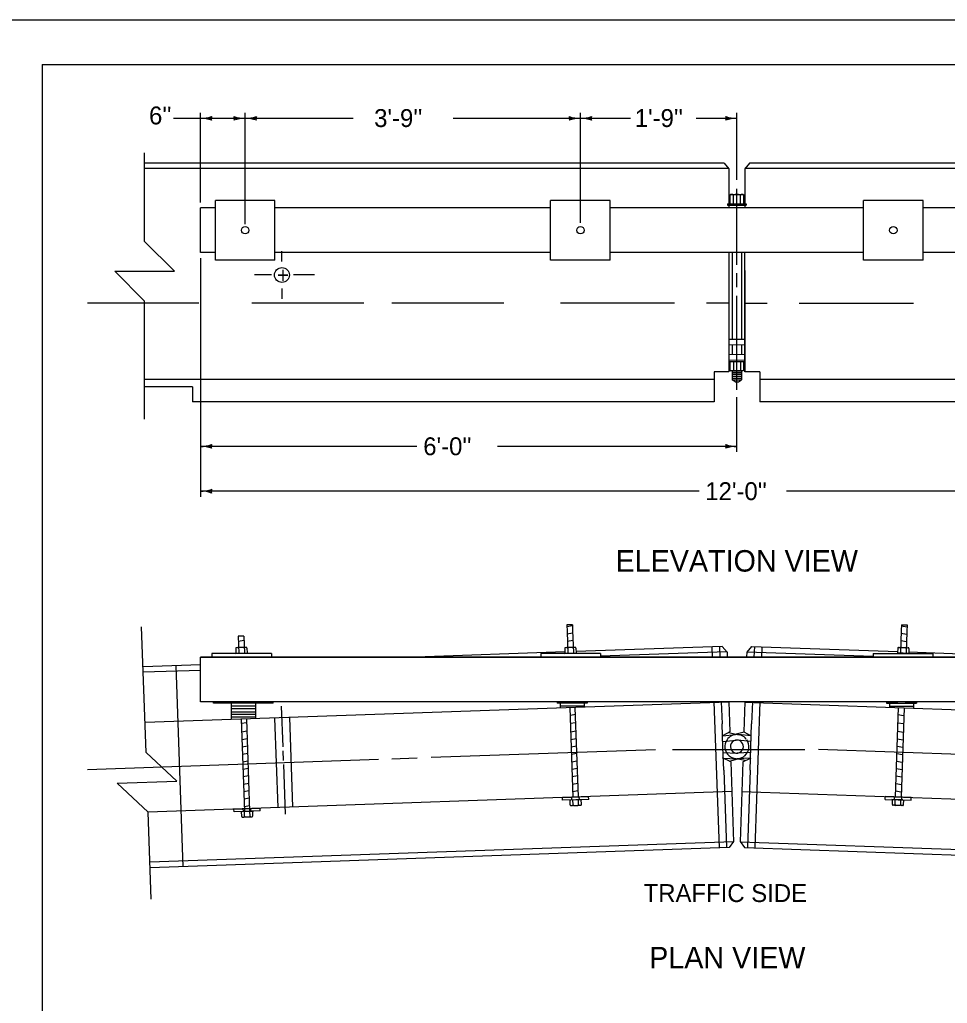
# Model space of a CAD drawing. Extents: x 997.6 to 1036.7, y 998.9 to 1022.7.
# Drawn here: x 1006.75 to 1017.12, y 1011 to 1022 of the extents above; entities that cross this region are included whole.
import ezdxf

# ---------------------------------------------------------------- set-up
doc = ezdxf.new("R2010")
doc.units = 0
for name, color, linetype in [('Level 1', 7, 'Continuous'), ('Level 10', 7, 'Continuous'), ('Level 14', 7, 'Continuous')]:
    doc.layers.add(name, color=color, linetype=linetype)

msp = doc.modelspace()

# ---------------------------------------------------------------- linework, layer by layer
at = {"layer": 'Level 1'}
for p, q in [((1008.77, 1019.958), (1008.77, 1020.958)), ((1009.27, 1019.715), (1009.27, 1020.958)), ((1013.02, 1019.728), (1013.02, 1020.958)), ((1014.77, 1020.208), (1014.77, 1020.958)), ((1008.77, 1020.896), (1008.47, 1020.896)), ((1009.27, 1020.896), (1008.77, 1020.896)), ((1010.479, 1020.896), (1009.27, 1020.896)), ((1013.02, 1020.896), (1011.597, 1020.896)), ((1013.581, 1020.896), (1013.02, 1020.896)), ((1014.77, 1020.896), (1014.315, 1020.896)), ((1014.629, 1020.396), (1008.144, 1020.396)), ((1014.629, 1020.396), (1014.681, 1020.331)), ((1014.911, 1020.396), (1014.859, 1020.331)), ((1021.52, 1020.396), (1014.911, 1020.396)), ((1014.681, 1020.337), (1008.144, 1020.337)), ((1014.681, 1020.331), (1014.681, 1019.896)), ((1021.52, 1020.337), (1014.859, 1020.337)), ((1014.859, 1020.331), (1014.859, 1019.896)), ((1014.692, 1020.04), (1014.703, 1020.046)), ((1014.692, 1020.04), (1014.692, 1019.979)), ((1014.703, 1020.046), (1014.838, 1020.046)), ((1014.731, 1019.979), (1014.731, 1020.04)), ((1014.77, 1019.261), (1014.77, 1020.11)), ((1014.809, 1019.979), (1014.809, 1020.04)), ((1014.848, 1020.04), (1014.838, 1020.046)), ((1014.848, 1019.979), (1014.848, 1020.04)), ((1008.937, 1019.312), (1008.937, 1019.979)), ((1009.603, 1019.979), (1008.937, 1019.979)), ((1009.603, 1019.312), (1009.603, 1019.979)), ((1012.687, 1019.312), (1012.687, 1019.979)), ((1013.353, 1019.979), (1012.687, 1019.979)), ((1013.353, 1019.312), (1013.353, 1019.979)), ((1014.666, 1019.942), (1014.874, 1019.942)), ((1014.666, 1019.942), (1014.666, 1019.928)), ((1014.666, 1019.928), (1014.874, 1019.928)), ((1014.692, 1019.979), (1014.692, 1019.942)), ((1014.731, 1019.942), (1014.731, 1019.979)), ((1014.809, 1019.942), (1014.809, 1019.979)), ((1014.848, 1019.942), (1014.848, 1019.979)), ((1014.874, 1019.942), (1014.874, 1019.928)), ((1016.187, 1019.312), (1016.187, 1019.979)), ((1016.853, 1019.979), (1016.187, 1019.979)), ((1016.853, 1019.312), (1016.853, 1019.979)), ((1008.77, 1019.396), (1008.77, 1019.896)), ((1008.937, 1019.896), (1008.77, 1019.896)), ((1012.687, 1019.896), (1009.603, 1019.896)), ((1016.187, 1019.896), (1013.353, 1019.896)), ((1019.937, 1019.896), (1016.853, 1019.896)), ((1008.937, 1019.396), (1008.77, 1019.396)), ((1012.687, 1019.396), (1009.603, 1019.396)), ((1009.681, 1019.297), (1009.681, 1019.411)), ((1016.187, 1019.396), (1013.353, 1019.396)), ((1014.681, 1019.396), (1014.681, 1018.062)), ((1014.718, 1019.396), (1014.718, 1018.428)), ((1014.822, 1019.396), (1014.822, 1018.429)), ((1014.859, 1018.062), (1014.859, 1019.396)), ((1019.937, 1019.396), (1016.853, 1019.396)), ((1008.77, 1019.333), (1008.77, 1016.667)), ((1009.603, 1019.312), (1008.937, 1019.312)), ((1013.353, 1019.312), (1012.687, 1019.312)), ((1016.853, 1019.312), (1016.187, 1019.312)), ((1009.565, 1019.146), (1009.374, 1019.146)), ((1010.047, 1019.146), (1009.809, 1019.146)), ((1014.77, 1019.01), (1014.77, 1019.167)), ((1014.859, 1019.197), (1014.859, 1018.062)), ((1009.681, 1018.995), (1009.681, 1018.88)), ((1008.75, 1018.831), (1007.506, 1018.831)), ((1010.597, 1018.831), (1009.345, 1018.831)), ((1012.162, 1018.831), (1010.91, 1018.831)), ((1014.072, 1018.831), (1012.796, 1018.831)), ((1014.681, 1018.831), (1014.432, 1018.831)), ((1014.681, 1018.877), (1014.68, 1018.877)), ((1014.77, 1017.862), (1014.77, 1018.914)), ((1014.859, 1018.877), (1014.86, 1018.877)), ((1014.859, 1018.831), (1015.108, 1018.831)), ((1015.468, 1018.831), (1016.745, 1018.831)), ((1014.681, 1018.427), (1014.859, 1018.43)), ((1014.681, 1018.365), (1014.859, 1018.368)), ((1014.718, 1018.365), (1014.718, 1018.258)), ((1014.822, 1018.367), (1014.822, 1018.26)), ((1014.679, 1018.179), (1014.861, 1018.179)), ((1014.681, 1018.257), (1014.859, 1018.26)), ((1014.681, 1018.195), (1014.859, 1018.198)), ((1014.692, 1018.179), (1014.692, 1018.081)), ((1014.731, 1018.179), (1014.731, 1018.081)), ((1014.809, 1018.179), (1014.809, 1018.081)), ((1014.848, 1018.081), (1014.848, 1018.179)), ((1014.515, 1018.062), (1014.515, 1017.729)), ((1014.681, 1018.062), (1014.515, 1018.062)), ((1014.692, 1018.081), (1014.703, 1018.075)), ((1014.838, 1018.075), (1014.703, 1018.075)), ((1014.718, 1018.075), (1014.822, 1018.075)), ((1014.718, 1018.075), (1014.718, 1017.973)), ((1014.718, 1018.057), (1014.822, 1018.057)), ((1014.822, 1018.075), (1014.822, 1017.973)), ((1014.848, 1018.081), (1014.838, 1018.075)), ((1015.026, 1018.062), (1014.859, 1018.062)), ((1015.026, 1018.062), (1015.026, 1017.729)), ((1014.515, 1017.979), (1008.144, 1017.979)), ((1014.718, 1018.036), (1014.822, 1018.036)), ((1014.718, 1018.015), (1014.822, 1018.015)), ((1014.718, 1017.994), (1014.822, 1017.994)), ((1014.752, 1017.952), (1014.718, 1017.973)), ((1014.718, 1017.973), (1014.822, 1017.973)), ((1014.752, 1017.952), (1014.788, 1017.952)), ((1014.788, 1017.952), (1014.822, 1017.973)), ((1021.52, 1017.979), (1015.026, 1017.979)), ((1008.682, 1017.896), (1008.144, 1017.896)), ((1008.682, 1017.896), (1008.682, 1017.729)), ((1014.515, 1017.729), (1008.682, 1017.729)), ((1014.77, 1017.167), (1014.77, 1017.779)), ((1020.859, 1017.729), (1015.026, 1017.729)), ((1011.189, 1017.229), (1008.77, 1017.229)), ((1014.77, 1017.229), (1012.094, 1017.229)), ((1014.349, 1016.729), (1008.77, 1016.729)), ((1020.77, 1016.729), (1015.326, 1016.729)), ((1012.93, 1015.235), (1012.867, 1015.233)), ((1012.867, 1015.233), (1012.87, 1015.162)), ((1012.93, 1015.224), (1012.868, 1015.213)), ((1012.93, 1015.224), (1012.868, 1015.213)), ((1012.93, 1015.235), (1012.932, 1015.173)), ((1016.61, 1015.235), (1016.608, 1015.173)), ((1016.61, 1015.235), (1016.673, 1015.233)), ((1016.61, 1015.224), (1016.672, 1015.213)), ((1016.61, 1015.224), (1016.672, 1015.213)), ((1016.673, 1015.233), (1016.67, 1015.162)), ((1009.255, 1015.11), (1009.192, 1015.108)), ((1009.192, 1015.108), (1009.199, 1014.915)), ((1009.255, 1015.11), (1009.261, 1014.92)), ((1012.87, 1015.162), (1012.878, 1014.915)), ((1012.933, 1015.141), (1012.871, 1015.13)), ((1012.933, 1015.141), (1012.871, 1015.13)), ((1012.932, 1015.173), (1012.941, 1014.92)), ((1016.608, 1015.173), (1016.599, 1014.92)), ((1016.607, 1015.141), (1016.669, 1015.13)), ((1016.607, 1015.141), (1016.669, 1015.13)), ((1016.67, 1015.162), (1016.662, 1014.915)), ((1009.165, 1014.971), (1009.167, 1014.916)), ((1009.188, 1014.98), (1009.173, 1014.979)), ((1009.274, 1014.983), (1009.181, 1014.979)), ((1009.256, 1015.058), (1009.195, 1015.047)), ((1009.256, 1015.058), (1009.195, 1015.047)), ((1009.251, 1014.982), (1009.204, 1014.98)), ((1009.282, 1014.983), (1009.267, 1014.983)), ((1009.29, 1014.975), (1009.292, 1014.921)), ((1012.845, 1014.971), (1012.847, 1014.916)), ((1012.868, 1014.98), (1012.853, 1014.979)), ((1012.954, 1014.983), (1012.86, 1014.979)), ((1012.936, 1015.058), (1012.874, 1015.047)), ((1012.936, 1015.058), (1012.874, 1015.047)), ((1012.93, 1014.982), (1012.884, 1014.98)), ((1012.961, 1014.983), (1012.946, 1014.983)), ((1012.97, 1014.975), (1012.972, 1014.921)), ((1014.606, 1014.993), (1012.971, 1014.936)), ((1014.491, 1014.989), (1014.495, 1014.873)), ((1014.575, 1014.992), (1014.579, 1014.873)), ((1014.606, 1014.993), (1014.66, 1014.931)), ((1014.934, 1014.993), (1014.88, 1014.931)), ((1014.934, 1014.993), (1016.569, 1014.936)), ((1014.966, 1014.992), (1014.961, 1014.873)), ((1015.049, 1014.989), (1015.045, 1014.873)), ((1016.57, 1014.975), (1016.568, 1014.921)), ((1016.579, 1014.983), (1016.594, 1014.983)), ((1016.586, 1014.983), (1016.68, 1014.979)), ((1016.604, 1015.058), (1016.666, 1015.047)), ((1016.604, 1015.058), (1016.666, 1015.047)), ((1016.61, 1014.982), (1016.656, 1014.98)), ((1016.672, 1014.98), (1016.688, 1014.979)), ((1016.695, 1014.971), (1016.693, 1014.916)), ((1020.77, 1014.873), (1008.77, 1014.873)), ((1008.77, 1014.373), (1008.77, 1014.873)), ((1008.898, 1014.915), (1008.898, 1014.873)), ((1009.564, 1014.915), (1008.898, 1014.915)), ((1009.189, 1014.873), (1008.898, 1014.873)), ((1009.167, 1014.916), (1009.292, 1014.921)), ((1009.294, 1014.915), (1009.169, 1014.915)), ((1009.564, 1014.873), (1009.273, 1014.873)), ((1009.564, 1014.915), (1009.564, 1014.873)), ((1012.846, 1014.932), (1011.179, 1014.873)), ((1012.577, 1014.915), (1012.577, 1014.873)), ((1013.244, 1014.915), (1012.577, 1014.915)), ((1012.869, 1014.873), (1012.577, 1014.873)), ((1012.847, 1014.916), (1012.972, 1014.921)), ((1012.973, 1014.915), (1012.848, 1014.915)), ((1013.244, 1014.873), (1012.952, 1014.873)), ((1014.658, 1014.933), (1013.244, 1014.883)), ((1013.244, 1014.915), (1013.244, 1014.873)), ((1014.66, 1014.933), (1014.662, 1014.873)), ((1014.88, 1014.933), (1014.878, 1014.873)), ((1014.882, 1014.933), (1016.296, 1014.883)), ((1016.296, 1014.915), (1016.296, 1014.873)), ((1016.296, 1014.915), (1016.963, 1014.915)), ((1016.296, 1014.873), (1016.588, 1014.873)), ((1016.567, 1014.915), (1016.692, 1014.915)), ((1016.693, 1014.916), (1016.568, 1014.921)), ((1016.671, 1014.873), (1016.963, 1014.873)), ((1016.694, 1014.932), (1018.361, 1014.873)), ((1016.963, 1014.915), (1016.963, 1014.873)), ((1008.77, 1014.789), (1008.128, 1014.766)), ((1008.495, 1014.779), (1008.574, 1012.531)), ((1008.77, 1014.726), (1008.13, 1014.704)), ((1014.68, 1014.371), (1008.15, 1014.142)), ((1020.77, 1014.373), (1008.77, 1014.373)), ((1008.915, 1014.358), (1008.915, 1014.373)), ((1009.582, 1014.358), (1008.915, 1014.358)), ((1009.207, 1014.373), (1009.082, 1014.373)), ((1009.113, 1014.358), (1009.113, 1014.264)), ((1009.384, 1014.326), (1009.113, 1014.326)), ((1009.415, 1014.373), (1009.29, 1014.373)), ((1009.384, 1014.358), (1009.384, 1014.264)), ((1009.582, 1014.358), (1009.582, 1014.373)), ((1009.694, 1013.87), (1009.678, 1014.327)), ((1012.761, 1014.373), (1012.761, 1014.358)), ((1012.886, 1014.373), (1012.761, 1014.373)), ((1013.095, 1014.358), (1012.761, 1014.358)), ((1012.793, 1014.358), (1012.793, 1014.304)), ((1013.063, 1014.326), (1012.793, 1014.326)), ((1012.9, 1014.308), (1012.935, 1013.309)), ((1012.997, 1013.311), (1012.962, 1014.31)), ((1013.095, 1014.373), (1012.97, 1014.373)), ((1013.063, 1014.358), (1013.063, 1014.314)), ((1013.095, 1014.373), (1013.095, 1014.358)), ((1014.513, 1014.373), (1014.57, 1012.741)), ((1014.596, 1014.373), (1014.605, 1014.127)), ((1014.68, 1014.373), (1014.691, 1014.037)), ((1014.86, 1014.373), (1014.849, 1014.037)), ((1014.86, 1014.371), (1021.519, 1014.137)), ((1014.944, 1014.373), (1014.935, 1014.127)), ((1015.027, 1014.373), (1014.97, 1012.741)), ((1016.445, 1014.373), (1016.445, 1014.358)), ((1016.445, 1014.373), (1016.57, 1014.373)), ((1016.445, 1014.358), (1016.779, 1014.358)), ((1016.477, 1014.358), (1016.477, 1014.314)), ((1016.477, 1014.326), (1016.747, 1014.326)), ((1016.543, 1013.311), (1016.578, 1014.31)), ((1016.641, 1014.308), (1016.606, 1013.309)), ((1016.654, 1014.373), (1016.779, 1014.373)), ((1016.747, 1014.358), (1016.747, 1014.304)), ((1016.779, 1014.373), (1016.779, 1014.358)), ((1009.384, 1014.295), (1009.113, 1014.295)), ((1009.113, 1014.264), (1009.384, 1014.264)), ((1009.113, 1014.264), (1009.113, 1014.176)), ((1009.384, 1014.233), (1009.113, 1014.233)), ((1009.384, 1014.201), (1009.113, 1014.201)), ((1009.384, 1014.264), (1009.384, 1014.185)), ((1009.766, 1014.198), (1009.801, 1013.199)), ((1012.968, 1014.231), (1012.906, 1014.22)), ((1016.572, 1014.231), (1016.634, 1014.22)), ((1009.225, 1014.18), (1009.261, 1013.149)), ((1009.289, 1014.141), (1009.227, 1014.13)), ((1009.323, 1013.151), (1009.287, 1014.182)), ((1009.599, 1014.193), (1009.634, 1013.193)), ((1012.968, 1014.141), (1012.906, 1014.13)), ((1014.614, 1013.868), (1014.605, 1014.127)), ((1014.926, 1013.868), (1014.935, 1014.127)), ((1016.572, 1014.141), (1016.634, 1014.13)), ((1009.292, 1014.045), (1009.23, 1014.034)), ((1012.971, 1014.045), (1012.909, 1014.034)), ((1014.691, 1014.037), (1014.61, 1013.993)), ((1014.61, 1013.993), (1014.756, 1014.008)), ((1014.61, 1013.993), (1014.61, 1013.993)), ((1014.678, 1014.03), (1014.797, 1014.006)), ((1014.851, 1014.036), (1014.734, 1014.004)), ((1014.93, 1013.993), (1014.784, 1014.008)), ((1014.849, 1014.038), (1014.93, 1013.993)), ((1014.849, 1014.037), (1014.931, 1013.993)), ((1014.93, 1013.993), (1014.93, 1013.993)), ((1014.931, 1013.993), (1014.931, 1013.993)), ((1016.569, 1014.045), (1016.631, 1014.034)), ((1009.295, 1013.962), (1009.233, 1013.951)), ((1009.298, 1013.879), (1009.236, 1013.868)), ((1012.974, 1013.962), (1012.912, 1013.951)), ((1012.977, 1013.879), (1012.915, 1013.868)), ((1014.612, 1013.93), (1014.763, 1013.946)), ((1014.623, 1013.609), (1014.614, 1013.868)), ((1014.928, 1013.931), (1014.777, 1013.946)), ((1014.917, 1013.609), (1014.926, 1013.868)), ((1016.563, 1013.879), (1016.625, 1013.868)), ((1016.566, 1013.962), (1016.628, 1013.951)), ((1009.301, 1013.795), (1009.239, 1013.784)), ((1009.699, 1013.719), (1009.696, 1013.826)), ((1011.35, 1013.754), (1013.858, 1013.841)), ((1012.98, 1013.795), (1012.918, 1013.784)), ((1014.049, 1013.841), (1015.53, 1013.841)), ((1014.616, 1013.806), (1014.768, 1013.801)), ((1014.924, 1013.806), (1014.773, 1013.801)), ((1018.19, 1013.754), (1015.682, 1013.841)), ((1016.56, 1013.795), (1016.622, 1013.784)), ((1007.506, 1013.619), (1010.761, 1013.733)), ((1009.304, 1013.712), (1009.242, 1013.701)), ((1009.72, 1013.12), (1009.701, 1013.675)), ((1010.91, 1013.738), (1011.193, 1013.748)), ((1012.983, 1013.712), (1012.921, 1013.701)), ((1014.703, 1013.704), (1014.609, 1013.747)), ((1014.618, 1013.743), (1014.766, 1013.738)), ((1014.689, 1013.711), (1014.806, 1013.743)), ((1014.703, 1013.704), (1014.734, 1012.809)), ((1014.862, 1013.717), (1014.743, 1013.741)), ((1014.922, 1013.743), (1014.775, 1013.738)), ((1014.837, 1013.704), (1014.806, 1012.809)), ((1014.837, 1013.704), (1014.931, 1013.747)), ((1014.837, 1013.704), (1014.922, 1013.743)), ((1016.557, 1013.712), (1016.619, 1013.701)), ((1009.307, 1013.629), (1009.245, 1013.618)), ((1009.309, 1013.546), (1009.248, 1013.535)), ((1012.986, 1013.629), (1012.924, 1013.618)), ((1012.989, 1013.546), (1012.927, 1013.535)), ((1014.623, 1013.609), (1014.653, 1012.744)), ((1014.917, 1013.609), (1014.887, 1012.744)), ((1016.551, 1013.546), (1016.613, 1013.535)), ((1016.554, 1013.629), (1016.616, 1013.618)), ((1009.312, 1013.462), (1009.25, 1013.451)), ((1012.992, 1013.462), (1012.93, 1013.451)), ((1016.548, 1013.462), (1016.61, 1013.451)), ((1014.715, 1013.371), (1008.185, 1013.142)), ((1009.315, 1013.379), (1009.253, 1013.368)), ((1012.82, 1013.305), (1013.112, 1013.315)), ((1012.995, 1013.379), (1012.933, 1013.368)), ((1013.113, 1013.284), (1013.112, 1013.315)), ((1014.825, 1013.371), (1021.485, 1013.138)), ((1016.427, 1013.284), (1016.429, 1013.315)), ((1016.72, 1013.305), (1016.429, 1013.315)), ((1016.545, 1013.379), (1016.607, 1013.368)), ((1009.318, 1013.296), (1009.256, 1013.285)), ((1009.321, 1013.212), (1009.259, 1013.201)), ((1012.821, 1013.274), (1012.82, 1013.305)), ((1013.113, 1013.284), (1012.821, 1013.274)), ((1012.906, 1013.222), (1012.904, 1013.277)), ((1012.912, 1013.277), (1013.037, 1013.281)), ((1012.915, 1013.214), (1012.93, 1013.215)), ((1012.922, 1013.215), (1013.016, 1013.218)), ((1012.925, 1013.277), (1012.924, 1013.308)), ((1012.938, 1013.223), (1012.936, 1013.278)), ((1012.946, 1013.215), (1012.992, 1013.217)), ((1013, 1013.225), (1012.998, 1013.28)), ((1013.009, 1013.28), (1013.007, 1013.311)), ((1013.008, 1013.218), (1013.024, 1013.218)), ((1013.031, 1013.226), (1013.029, 1013.281)), ((1016.427, 1013.284), (1016.719, 1013.274)), ((1016.628, 1013.277), (1016.503, 1013.281)), ((1016.509, 1013.226), (1016.511, 1013.281)), ((1016.532, 1013.218), (1016.517, 1013.218)), ((1016.618, 1013.215), (1016.524, 1013.218)), ((1016.532, 1013.28), (1016.533, 1013.311)), ((1016.54, 1013.225), (1016.542, 1013.28)), ((1016.594, 1013.215), (1016.548, 1013.217)), ((1016.603, 1013.223), (1016.604, 1013.278)), ((1016.625, 1013.214), (1016.61, 1013.215)), ((1016.615, 1013.277), (1016.616, 1013.308)), ((1016.634, 1013.222), (1016.636, 1013.277)), ((1016.719, 1013.274), (1016.72, 1013.305)), ((1009.145, 1013.176), (1009.437, 1013.186)), ((1009.146, 1013.145), (1009.145, 1013.176)), ((1009.438, 1013.155), (1009.146, 1013.145)), ((1009.231, 1013.093), (1009.23, 1013.148)), ((1009.238, 1013.148), (1009.363, 1013.152)), ((1009.25, 1013.149), (1009.249, 1013.18)), ((1009.263, 1013.094), (1009.261, 1013.149)), ((1009.325, 1013.097), (1009.323, 1013.151)), ((1009.334, 1013.151), (1009.333, 1013.183)), ((1009.356, 1013.098), (1009.354, 1013.152)), ((1009.438, 1013.155), (1009.437, 1013.186)), ((1009.24, 1013.086), (1009.255, 1013.086)), ((1009.247, 1013.086), (1009.341, 1013.089)), ((1009.271, 1013.087), (1009.317, 1013.088)), ((1009.333, 1013.089), (1009.349, 1013.089)), ((1014.733, 1012.809), (1008.204, 1012.58)), ((1014.734, 1012.811), (1014.685, 1012.745)), ((1014.806, 1012.811), (1014.856, 1012.745)), ((1014.807, 1012.809), (1021.466, 1012.576)), ((1014.685, 1012.745), (1008.207, 1012.518)), ((1014.856, 1012.745), (1021.464, 1012.513))]:
    msp.add_line(p, q, dxfattribs=at)
for points in [[(1008.144, 1017.533), (1008.144, 1018.854), (1007.811, 1019.187), (1008.478, 1019.187), (1008.144, 1019.521), (1008.144, 1020.511)], [(1008.219, 1012.167), (1008.185, 1013.142), (1007.84, 1013.464), (1008.506, 1013.487), (1008.161, 1013.809), (1008.112, 1015.213)]]:
    msp.add_lwpolyline(points, dxfattribs=at)
msp.add_lwpolyline([(1008.77, 1014.873), (1020.77, 1014.873), (1020.77, 1014.373), (1008.77, 1014.373)], close=True, dxfattribs=at)
for centre, radius in [((1009.27, 1019.646), 0.0415), ((1013.02, 1019.646), 0.0415), ((1016.52, 1019.646), 0.0415), ((1009.681, 1019.146), 0.0833)]:
    msp.add_circle(centre, radius, dxfattribs=at)
for centre, radius, start, end in [((1008.77, 1021.287), 0.391, 270, 288.6688), ((1008.919, 1020.896), 0.0313, 138.7746, 220.8913), ((1009.121, 1020.896), 0.0313, 318.7746, 40.8913), ((1009.27, 1021.287), 0.391, 251.3472, 269.9939), ((1009.27, 1021.287), 0.391, 270, 288.6688), ((1009.419, 1020.896), 0.0313, 138.7746, 220.8913), ((1012.871, 1020.896), 0.0313, 318.7746, 40.8913), ((1013.02, 1021.287), 0.391, 251.3472, 269.9939), ((1013.02, 1021.287), 0.391, 270, 288.6688), ((1013.169, 1020.896), 0.0313, 138.7746, 220.8913), ((1014.621, 1020.896), 0.0313, 318.7746, 40.8913), ((1014.77, 1021.287), 0.391, 251.3472, 269.9939), ((1008.77, 1020.505), 0.391, 71.3472, 89.9939), ((1008.77, 1021.287), 0.391, 269.9878, 270), ((1009.27, 1020.505), 0.391, 90, 108.6688), ((1009.27, 1020.505), 0.391, 89.9878, 90), ((1009.27, 1020.505), 0.391, 71.3472, 89.9939), ((1009.27, 1021.287), 0.391, 269.9878, 270), ((1013.02, 1020.505), 0.391, 90, 108.6688), ((1013.02, 1020.505), 0.391, 71.3472, 89.9939), ((1013.02, 1021.287), 0.391, 269.9878, 270), ((1013.02, 1020.505), 0.391, 89.9878, 90), ((1014.77, 1020.505), 0.391, 90, 108.6688), ((1014.77, 1020.505), 0.391, 89.9878, 90), ((1014.712, 1020.012), 0.0338, 54.7465, 125.26), ((1014.77, 1019.911), 0.135, 73.2171, 106.8017), ((1014.829, 1020.012), 0.0338, 54.7465, 125.26), ((1014.712, 1018.109), 0.0338, 234.7465, 305.26), ((1014.77, 1018.21), 0.135, 253.2171, 286.8017), ((1014.829, 1018.109), 0.0338, 234.7465, 305.26), ((1008.77, 1017.62), 0.391, 270, 288.6688), ((1008.77, 1016.838), 0.391, 71.3472, 89.9939), ((1008.77, 1017.62), 0.391, 269.9878, 270), ((1008.919, 1017.229), 0.0313, 138.7746, 220.8913), ((1014.621, 1017.229), 0.0313, 318.7746, 40.8913), ((1014.77, 1017.62), 0.391, 251.3472, 269.9939), ((1014.77, 1016.838), 0.391, 90, 108.6688), ((1014.77, 1016.838), 0.391, 89.9878, 90), ((1008.77, 1017.12), 0.391, 270, 288.6688), ((1008.77, 1016.338), 0.391, 71.3472, 89.9939), ((1008.77, 1017.12), 0.391, 269.9878, 270), ((1008.919, 1016.729), 0.0313, 138.7746, 220.8913), ((1009.173, 1014.971), 0.008, 92.0058, 182.0058), ((1009.189, 1014.972), 0.008, 2.0058, 92.0058), ((1009.205, 1014.972), 0.008, 92.0058, 182.0058), ((1009.251, 1014.974), 0.008, 2.0058, 2.0058), ((1009.251, 1014.974), 0.008, 2.0058, 92.0058), ((1009.267, 1014.975), 0.008, 92.0058, 182.0058), ((1009.282, 1014.975), 0.008, 2.0058, 92.0058), ((1012.853, 1014.971), 0.008, 92.0058, 182.0058), ((1012.868, 1014.972), 0.008, 2.0058, 92.0058), ((1012.884, 1014.972), 0.008, 92.0058, 182.0058), ((1012.931, 1014.974), 0.008, 2.0058, 2.0058), ((1012.931, 1014.974), 0.008, 2.0058, 92.0058), ((1012.947, 1014.975), 0.008, 92.0058, 182.0058), ((1012.962, 1014.975), 0.008, 2.0058, 92.0058), ((1016.578, 1014.975), 0.008, 87.9942, 177.9942), ((1016.594, 1014.975), 0.008, 357.9942, 87.9942), ((1016.61, 1014.974), 0.008, 177.9942, 177.9942), ((1016.61, 1014.974), 0.008, 87.9942, 177.9942), ((1016.656, 1014.972), 0.008, 357.9942, 87.9942), ((1016.672, 1014.972), 0.008, 87.9942, 177.9942), ((1016.687, 1014.971), 0.008, 357.9942, 87.9942), ((1014.77, 1013.873), 0.135, 87.1688, 144.7257), ((1014.77, 1013.873), 0.135, 39.2859, 96.8428), ((1014.77, 1013.873), 0.135, 144.7257, 229.5752), ((1014.77, 1013.873), 0.0729, 87.8129, 276.2083), ((1014.77, 1013.873), 0.0729, 263.8751, 92.2705), ((1014.77, 1013.873), 0.135, 310.5083, 35.3578), ((1014.77, 1013.873), 0.135, 310.4248, 35.2743), ((1014.77, 1013.873), 0.135, 229.6488, 276.8289), ((1014.77, 1013.873), 0.135, 267.1828, 314.3628), ((1012.914, 1013.222), 0.008, 182.0058, 272.0058), ((1012.93, 1013.223), 0.008, 272.0058, 2.0058), ((1012.946, 1013.223), 0.008, 182.0058, 182.0058), ((1012.946, 1013.223), 0.008, 182.0058, 272.0058), ((1012.992, 1013.225), 0.008, 272.0058, 2.0058), ((1013.008, 1013.226), 0.008, 182.0058, 272.0058), ((1013.023, 1013.226), 0.008, 272.0058, 2.0058), ((1016.517, 1013.226), 0.008, 177.9942, 267.9942), ((1016.532, 1013.226), 0.008, 267.9942, 357.9942), ((1016.548, 1013.225), 0.008, 177.9942, 267.9942), ((1016.595, 1013.223), 0.008, 357.9942, 357.9942), ((1016.595, 1013.223), 0.008, 267.9942, 357.9942), ((1016.611, 1013.223), 0.008, 177.9942, 267.9942), ((1016.626, 1013.222), 0.008, 267.9942, 357.9942), ((1009.255, 1013.094), 0.008, 272.0058, 2.0058), ((1009.271, 1013.095), 0.008, 182.0058, 182.0058), ((1009.271, 1013.095), 0.008, 182.0058, 272.0058), ((1009.317, 1013.096), 0.008, 272.0058, 2.0058), ((1009.333, 1013.097), 0.008, 182.0058, 272.0058), ((1009.348, 1013.097), 0.008, 272.0058, 2.0058), ((1009.239, 1013.094), 0.008, 182.0058, 272.0058)]:
    msp.add_arc(centre, radius, start, end, dxfattribs=at)
at = {"layer": 'Level 10'}
for q in [(1035.5, 1021.5), (1007, 1000.5)]:
    msp.add_line((1007, 1021.5), q, dxfattribs=at)
at = {"layer": 'Level 14'}
msp.add_line((1000, 1022), (1036, 1022), dxfattribs=at)

# ---------------------------------------------------------------- texts
at = {"layer": 'Level 1'}
for s, height, p in [("6''", 0.2, (1008.195, 1020.829)), ("3'-9''", 0.2, (1010.713, 1020.8)), ("1'-9''", 0.2, (1013.628, 1020.8)), ('+', 0.175, (1009.625, 1019.058)), ("6'-0''", 0.2, (1011.262, 1017.131)), ("12'-0''", 0.2, (1014.417, 1016.629)), ('ELEVATION VIEW', 0.24, (1013.413, 1015.83)), ('TRAFFIC SIDE', 0.2, (1013.727, 1012.136)), ('PLAN VIEW', 0.24, (1013.789, 1011.395))]:
    msp.add_text(s, height=height, dxfattribs=at).set_placement(p)

doc.saveas('drawing.dxf')
